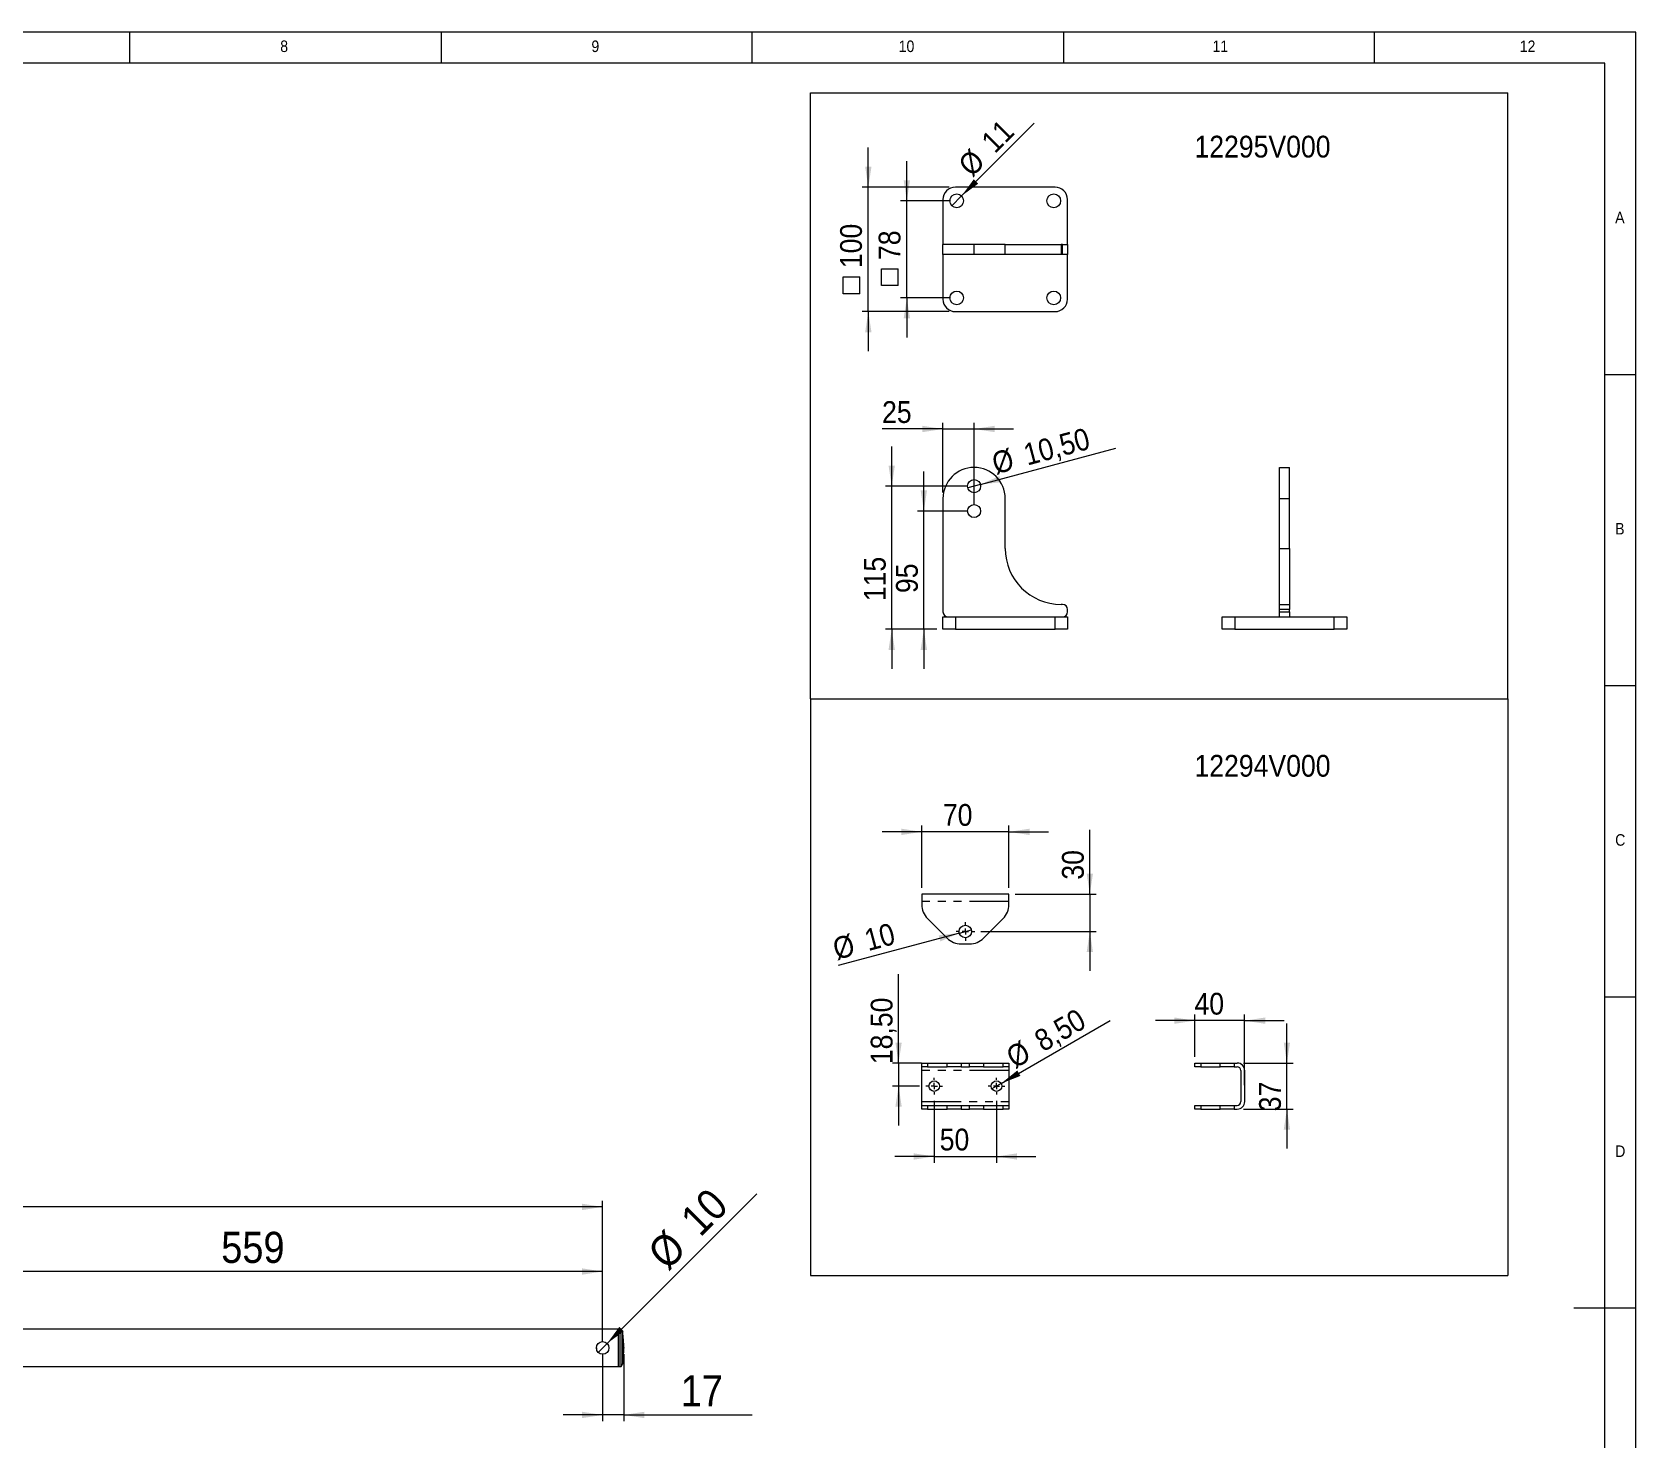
# Model space of a CAD drawing. Header units: millimetres. Extents: x 2 to 603, y 5 to 415.
# Drawn here: x 331.3 to 589, y 189 to 415 of the extents above; entities that cross this region are included whole.
import ezdxf

# ---------------------------------------------------------------- set-up
doc = ezdxf.new("R2010")
doc.units = ezdxf.units.MM
doc.header["$PDSIZE"] = -1
doc.linetypes.add('SLD-Durchgehend', pattern=[0])
doc.linetypes.add('SLD-Phantom', pattern=[12.7, 6.35, -1.27, 1.27, -1.27, 1.27, -1.27])
doc.styles.add('SLDTEXTSTYLE0', font='GOTHIC.TTF', dxfattribs={"width": 0.913})
doc.dimstyles.new('SLDDIMSTYLE0', dxfattribs={"dimtxt": 5, "dimasz": 3.302, "dimexe": 0, "dimexo": 0.0625, "dimgap": 1.25, "dimtad": 1, "dimlfac": 5, "dimrnd": 1e-09, "dimzin": 12, "dimdsep": 46, "dimtxsty": 'SLDTEXTSTYLE0', "dimsah": 1, "dimcen": 0.09, "dimadec": 0, "dimazin": 3, "dimtfac": 1, "dimtmove": 0, "dimatfit": 0, "dimfxl": 0, "dimfrac": 2, "dimtolj": 1, "dimtzin": 12, "dimarcsym": 0})
doc.dimstyles.new('SLDDIMSTYLE1', dxfattribs={"dimtxt": 5, "dimasz": 3.302, "dimexe": 0, "dimexo": 0.0625, "dimgap": 1.25, "dimtad": 1, "dimdec": 0, "dimlfac": 5, "dimrnd": 1e-09, "dimzin": 12, "dimdsep": 46, "dimtxsty": 'SLDTEXTSTYLE0', "dimblk1": 'NONE', "dimsah": 1, "dimcen": 0, "dimadec": 0, "dimazin": 3, "dimtfac": 1, "dimtdec": 0, "dimtmove": 0, "dimatfit": 3, "dimldrblk": 'NONE', "dimfxl": 0, "dimfrac": 2, "dimtolj": 1, "dimtzin": 12, "dimarcsym": 0})
doc.dimstyles.new('SLDDIMSTYLE2', dxfattribs={"dimtxt": 5, "dimasz": 3.302, "dimexe": 0, "dimexo": 0.0625, "dimgap": 1.25, "dimtad": 1, "dimdec": 0, "dimlfac": 5, "dimrnd": 1e-09, "dimzin": 12, "dimdsep": 46, "dimtxsty": 'SLDTEXTSTYLE0', "dimsah": 1, "dimcen": 0.09, "dimadec": 0, "dimazin": 3, "dimtfac": 1, "dimtdec": 0, "dimtofl": 0, "dimtmove": 0, "dimatfit": 3, "dimfxl": 0, "dimfrac": 2, "dimtolj": 1, "dimtzin": 12, "dimarcsym": 0})
doc.dimstyles.new('SLDDIMSTYLE4', dxfattribs={"dimtxt": 3.5, "dimasz": 3.302, "dimexe": 0, "dimexo": 0.0625, "dimgap": 0.875, "dimtad": 1, "dimlfac": 5, "dimrnd": 1e-09, "dimzin": 12, "dimdsep": 46, "dimtxsty": 'SLDTEXTSTYLE0', "dimblk1": 'NONE', "dimsah": 1, "dimcen": 0, "dimadec": 0, "dimazin": 3, "dimtfac": 1, "dimtmove": 0, "dimatfit": 3, "dimldrblk": 'NONE', "dimfxl": 0, "dimfrac": 2, "dimtolj": 1, "dimtzin": 12, "dimarcsym": 0})
doc.dimstyles.new('SLDDIMSTYLE5', dxfattribs={"dimtxt": 3.5, "dimasz": 3.302, "dimexe": 0, "dimexo": 0.0625, "dimgap": 0.875, "dimtad": 1, "dimlfac": 5, "dimrnd": 1e-09, "dimzin": 12, "dimdsep": 46, "dimtxsty": 'SLDTEXTSTYLE0', "dimsah": 1, "dimcen": 0.09, "dimadec": 0, "dimazin": 3, "dimtfac": 1, "dimtmove": 0, "dimatfit": 0, "dimfxl": 0, "dimfrac": 2, "dimtolj": 1, "dimtzin": 12, "dimarcsym": 0})

# ---------------------------------------------------------------- blocks, each defined once
blk = doc.blocks.new('_D_3')
at = {"color": 7, "linetype": 'SLD-Durchgehend', "lineweight": 0}
for p, q in [((422.97, 202.61), (422.97, 191.85)), ((426.37, 202.61), (426.37, 191.85)), ((422.97, 192.85), (416.62, 192.85)), ((426.37, 192.85), (422.97, 192.85)), ((426.37, 192.85), (446.97, 192.85))]:
    blk.add_line(p, q, dxfattribs=at)
for points in [[(422.97, 192.85), (419.67, 193.36), (419.67, 192.34)], [(426.37, 192.85), (429.67, 192.34), (429.67, 193.36)]]:
    blk.add_solid(points, dxfattribs=at)
at = {"color": 7, "linetype": 'SLD-Durchgehend', "lineweight": 0, "insert": (435.52, 199.24, 0.02), "char_height": 5, "attachment_point": 1, "style": 'SLDTEXTSTYLE0'}
blk.add_mtext('17', dxfattribs=at)
blk = doc.blocks.new('_D_4')
at = {"color": 7, "linetype": 'SLD-Durchgehend', "lineweight": 0}
for p, q in [((132.96, 204.61), (132.96, 227.27)), ((422.97, 204.61), (422.97, 227.27)), ((422.97, 226.27), (132.96, 226.27))]:
    blk.add_line(p, q, dxfattribs=at)
for points in [[(132.96, 226.27), (136.26, 225.76), (136.26, 226.78)], [(422.97, 226.27), (419.67, 226.78), (419.67, 225.76)]]:
    blk.add_solid(points, dxfattribs=at)
at = {"color": 7, "linetype": 'SLD-Durchgehend', "lineweight": 0, "insert": (270.66, 232.65, -3.36), "char_height": 5, "attachment_point": 1, "style": 'SLDTEXTSTYLE0'}
blk.add_mtext('1450', dxfattribs=at)
blk = doc.blocks.new('_D_5')
at = {"color": 7, "linetype": 'SLD-Durchgehend', "lineweight": 0}
for q in [(447.74, 228.39), (422.25, 202.9)]:
    blk.add_line((423.68, 204.33), q, dxfattribs=at)
blk.add_solid([(423.68, 204.33), (426.38, 206.3), (425.66, 207.02)], dxfattribs=at)
at = {"color": 7, "linetype": 'SLD-Durchgehend', "lineweight": 0, "char_height": 5, "attachment_point": 1, "rotation": 45, "style": 'SLDTEXTSTYLE0'}
for s, insert in [('10', (435.11, 224.83, -3.36)), ('%%c', (429.83, 219.44, -3.36))]:
    blk.add_mtext(s, dxfattribs=dict(at, insert=insert))
blk = doc.blocks.new('_NONE')
blk = doc.blocks.new('_D_6')
at = {"color": 7, "linetype": 'SLD-Durchgehend', "lineweight": 0}
for p, q in [((311.2, 209.47), (311.2, 216.89)), ((422.97, 204.61), (422.97, 216.89)), ((422.97, 215.89), (311.2, 215.89))]:
    blk.add_line(p, q, dxfattribs=at)
for points in [[(311.2, 215.89), (314.5, 215.38), (314.5, 216.4)], [(422.97, 215.89), (419.67, 216.4), (419.67, 215.38)]]:
    blk.add_solid(points, dxfattribs=at)
at = {"color": 7, "linetype": 'SLD-Durchgehend', "lineweight": 0, "insert": (361.68, 222.27, -3.36), "char_height": 5, "attachment_point": 1, "style": 'SLDTEXTSTYLE0'}
blk.add_mtext('559', dxfattribs=at)
blk = doc.blocks.new('_D_10')
at = {"color": 7, "linetype": 'SLD-Durchgehend', "lineweight": 0}
for q in [(505.45, 348.16), (481.65, 341.79)]:
    blk.add_line((483.67, 342.33), q, dxfattribs=at)
blk.add_solid([(483.67, 342.33), (486.99, 342.69), (486.73, 343.67)], dxfattribs=at)
at = {"color": 7, "linetype": 'SLD-Durchgehend', "lineweight": 0, "char_height": 3.5, "attachment_point": 1, "rotation": 15, "style": 'SLDTEXTSTYLE0'}
for s, insert in [('10,50', (490.3, 348.73, 11.42)), ('%%c', (485.22, 347.32, 11.42))]:
    blk.add_mtext(s, dxfattribs=dict(at, insert=insert))
blk = doc.blocks.new('_D_11')
at = {"color": 7, "linetype": 'SLD-Durchgehend', "lineweight": 0}
for p, q in [((474.58, 338.06), (474.58, 344.41)), ((481.66, 338.06), (473.58, 338.06)), ((474.58, 319.06), (474.58, 338.06)), ((476.66, 319.06), (473.58, 319.06)), ((474.58, 319.06), (474.58, 312.71))]:
    blk.add_line(p, q, dxfattribs=at)
for points in [[(474.58, 338.06), (475.09, 341.36), (474.07, 341.36)], [(474.58, 319.06), (474.07, 315.76), (475.09, 315.76)]]:
    blk.add_solid(points, dxfattribs=at)
at = {"color": 7, "linetype": 'SLD-Durchgehend', "lineweight": 0, "insert": (470.11, 324.88, 11.42), "char_height": 3.5, "attachment_point": 1, "rotation": 90, "style": 'SLDTEXTSTYLE0'}
blk.add_mtext('95', dxfattribs=at)
blk = doc.blocks.new('_D_12')
at = {"color": 7, "linetype": 'SLD-Durchgehend', "lineweight": 0}
for p, q in [((469.42, 342.06), (469.42, 348.41)), ((481.66, 342.06), (468.42, 342.06)), ((469.42, 319.06), (469.42, 342.06)), ((476.66, 319.06), (468.42, 319.06)), ((469.42, 319.06), (469.42, 312.71))]:
    blk.add_line(p, q, dxfattribs=at)
for points in [[(469.42, 342.06), (469.93, 345.36), (468.91, 345.36)], [(469.42, 319.06), (468.91, 315.76), (469.93, 315.76)]]:
    blk.add_solid(points, dxfattribs=at)
at = {"color": 7, "linetype": 'SLD-Durchgehend', "lineweight": 0, "insert": (464.95, 323.58, 11.42), "char_height": 3.5, "attachment_point": 1, "rotation": 90, "style": 'SLDTEXTSTYLE0'}
blk.add_mtext('115', dxfattribs=at)
blk = doc.blocks.new('_D_13')
at = {"color": 7, "linetype": 'SLD-Durchgehend', "lineweight": 0}
for p, q in [((477.66, 351.24), (467.87, 351.24)), ((477.66, 341.06), (477.66, 352.24)), ((477.66, 351.24), (482.66, 351.24)), ((482.66, 339.06), (482.66, 352.24)), ((482.66, 351.24), (489.01, 351.24))]:
    blk.add_line(p, q, dxfattribs=at)
for points in [[(477.66, 351.24), (474.36, 351.75), (474.36, 350.73)], [(482.66, 351.24), (485.96, 350.73), (485.96, 351.75)]]:
    blk.add_solid(points, dxfattribs=at)
at = {"color": 7, "linetype": 'SLD-Durchgehend', "lineweight": 0, "insert": (467.87, 355.71, 11.42), "char_height": 3.5, "attachment_point": 1, "style": 'SLDTEXTSTYLE0'}
blk.add_mtext('25', dxfattribs=at)
blk = doc.blocks.new('SW_SYMBOL_MOD_BOX')
at = {"color": 0, "linetype": 'SLD-Durchgehend', "lineweight": 0}
for p, q in [((200, 200), (200, 800)), ((200, 800), (800, 800)), ((800, 800), (800, 200)), ((200, 200), (800, 200))]:
    blk.add_line(p, q, dxfattribs=at)
blk = doc.blocks.new('_D_14')
at = {"color": 7, "linetype": 'SLD-Durchgehend', "lineweight": 0}
for p, q in [((471.85, 387.89), (471.85, 394.24)), ((478.86, 387.89), (470.85, 387.89)), ((471.85, 372.29), (471.85, 387.89)), ((478.86, 372.29), (470.85, 372.29)), ((471.85, 372.29), (471.85, 365.94))]:
    blk.add_line(p, q, dxfattribs=at)
for points in [[(471.85, 387.89), (472.36, 391.19), (471.34, 391.19)], [(471.85, 372.29), (471.34, 368.99), (472.36, 368.99)]]:
    blk.add_solid(points, dxfattribs=at)
at = {"color": 7, "linetype": 'SLD-Durchgehend', "lineweight": 0, "xscale": 0.004470703125, "yscale": 0.004470703125, "zscale": 0.004470703125, "rotation": 90}
blk.add_blockref('SW_SYMBOL_MOD_BOX', (471.36, 373.38), dxfattribs=at)
at = {"color": 7, "linetype": 'SLD-Durchgehend', "lineweight": 0, "insert": (467.32, 378.38, -14.47), "char_height": 3.5, "attachment_point": 1, "rotation": 90, "style": 'SLDTEXTSTYLE0'}
blk.add_mtext('78', dxfattribs=at)
blk = doc.blocks.new('_D_15')
at = {"color": 7, "linetype": 'SLD-Durchgehend', "lineweight": 0}
for p, q in [((465.66, 390.09), (465.66, 396.44)), ((478.66, 390.09), (464.66, 390.09)), ((465.66, 370.09), (465.66, 390.09)), ((478.66, 370.09), (464.66, 370.09)), ((465.66, 370.09), (465.66, 363.74))]:
    blk.add_line(p, q, dxfattribs=at)
for points in [[(465.66, 390.09), (466.17, 393.39), (465.15, 393.39)], [(465.66, 370.09), (465.15, 366.79), (466.17, 366.79)]]:
    blk.add_solid(points, dxfattribs=at)
at = {"color": 7, "linetype": 'SLD-Durchgehend', "lineweight": 0, "xscale": 0.004470703125, "yscale": 0.004470703125, "zscale": 0.004470703125, "rotation": 90.00000000000001}
blk.add_blockref('SW_SYMBOL_MOD_BOX', (465.17, 372.08), dxfattribs=at)
at = {"color": 7, "linetype": 'SLD-Durchgehend', "lineweight": 0, "insert": (461.13, 377.08, -14.47), "char_height": 3.5, "attachment_point": 1, "rotation": 90, "style": 'SLDTEXTSTYLE0'}
blk.add_mtext('100', dxfattribs=at)
blk = doc.blocks.new('_D_16')
at = {"color": 7, "linetype": 'SLD-Durchgehend', "lineweight": 0}
for q in [(492.32, 400.36), (479.08, 387.11)]:
    blk.add_line((480.64, 388.67), q, dxfattribs=at)
blk.add_solid([(480.64, 388.67), (483.33, 390.65), (482.61, 391.36)], dxfattribs=at)
at = {"color": 7, "linetype": 'SLD-Durchgehend', "lineweight": 0, "char_height": 3.5, "attachment_point": 1, "rotation": 45, "style": 'SLDTEXTSTYLE0'}
for s, insert in [('11', (483.52, 397.83, -14.47)), ('%%c', (479.82, 394.06, -14.47))]:
    blk.add_mtext(s, dxfattribs=dict(at, insert=insert))
blk = doc.blocks.new('_D_17')
at = {"color": 7, "linetype": 'SLD-Durchgehend', "lineweight": 0}
for p, q in [((476.25, 243.33), (476.25, 233.37)), ((486.25, 243.33), (486.25, 233.37)), ((476.25, 234.37), (469.9, 234.37)), ((476.25, 234.37), (486.25, 234.37)), ((486.25, 234.37), (492.6, 234.37))]:
    blk.add_line(p, q, dxfattribs=at)
for points in [[(476.25, 234.37), (472.95, 234.88), (472.95, 233.86)], [(486.25, 234.37), (489.56, 233.86), (489.56, 234.88)]]:
    blk.add_solid(points, dxfattribs=at)
at = {"color": 7, "linetype": 'SLD-Durchgehend', "lineweight": 0, "insert": (477.13, 238.84, -3.98), "char_height": 3.5, "attachment_point": 1, "style": 'SLDTEXTSTYLE0'}
blk.add_mtext('50', dxfattribs=at)
blk = doc.blocks.new('_D_18')
at = {"color": 7, "linetype": 'SLD-Durchgehend', "lineweight": 0}
for p, q in [((470.52, 249.38), (470.52, 263.68)), ((474.19, 249.38), (469.52, 249.38)), ((470.52, 249.38), (470.52, 245.68)), ((473.9, 245.68), (469.52, 245.68)), ((470.52, 245.68), (470.52, 239.33))]:
    blk.add_line(p, q, dxfattribs=at)
for points in [[(470.52, 249.38), (471.03, 252.68), (470.01, 252.68)], [(470.52, 245.68), (470.01, 242.38), (471.03, 242.38)]]:
    blk.add_solid(points, dxfattribs=at)
at = {"color": 7, "linetype": 'SLD-Durchgehend', "lineweight": 0, "insert": (466.05, 249.2, -3.98), "char_height": 3.5, "attachment_point": 1, "rotation": 90, "style": 'SLDTEXTSTYLE0'}
blk.add_mtext('18,50', dxfattribs=at)
blk = doc.blocks.new('_D_19')
at = {"color": 7, "linetype": 'SLD-Durchgehend', "lineweight": 0}
for q in [(504.51, 256.22), (485.52, 245.25)]:
    blk.add_line((486.99, 246.1), q, dxfattribs=at)
blk.add_solid([(486.99, 246.1), (490.1, 247.31), (489.6, 248.19)], dxfattribs=at)
at = {"color": 7, "linetype": 'SLD-Durchgehend', "lineweight": 0, "char_height": 3.5, "attachment_point": 1, "rotation": 30, "style": 'SLDTEXTSTYLE0'}
for s, insert in [('8,50', (491.98, 254.13, -3.98)), ('%%c', (487.44, 251.45, -3.98))]:
    blk.add_mtext(s, dxfattribs=dict(at, insert=insert))
blk = doc.blocks.new('SW_CENTERMARKSYMBOL_0')
at = {"color": 0, "linetype": 'SLD-Durchgehend', "lineweight": 0}
for p, q in [((-1, 0), (-1.35, 0)), ((0, 0), (-0.5, 0)), ((0, 1), (0, 1.35)), ((0, 0), (0, 0.5)), ((0, 0), (0, -0.5)), ((0, 0), (0.5, 0)), ((1, 0), (1.35, 0)), ((0, -1), (0, -1.35))]:
    blk.add_line(p, q, dxfattribs=at)
blk = doc.blocks.new('SW_CENTERMARKSYMBOL_1')
at = {"color": 0, "linetype": 'SLD-Durchgehend', "lineweight": 0}
for p, q in [((-1, 0), (-1.35, 0)), ((0, 0), (-0.5, 0)), ((0, 1), (0, 1.35)), ((0, 0), (0, 0.5)), ((0, 0), (0, -0.5)), ((0, 0), (0.5, 0)), ((1, 0), (1.35, 0)), ((0, -1), (0, -1.35))]:
    blk.add_line(p, q, dxfattribs=at)
blk = doc.blocks.new('_D_20')
at = {"color": 7, "linetype": 'SLD-Durchgehend', "lineweight": 0}
for p, q in [((501.25, 276.52), (501.25, 286.86)), ((489.25, 276.52), (502.25, 276.52)), ((501.25, 276.52), (501.25, 270.52)), ((483.75, 270.52), (502.25, 270.52)), ((501.25, 270.52), (501.25, 264.17))]:
    blk.add_line(p, q, dxfattribs=at)
for points in [[(501.25, 276.52), (501.76, 279.82), (500.75, 279.82)], [(501.25, 270.52), (500.75, 267.22), (501.76, 267.22)]]:
    blk.add_solid(points, dxfattribs=at)
at = {"color": 7, "linetype": 'SLD-Durchgehend', "lineweight": 0, "insert": (496.78, 278.84, -2.48), "char_height": 3.5, "attachment_point": 1, "rotation": 90, "style": 'SLDTEXTSTYLE0'}
blk.add_mtext('30', dxfattribs=at)
blk = doc.blocks.new('_D_21')
at = {"color": 7, "linetype": 'SLD-Durchgehend', "lineweight": 0}
for p, q in [((474.25, 286.52), (467.9, 286.52)), ((474.25, 277.52), (474.25, 287.52)), ((488.25, 286.52), (474.25, 286.52)), ((488.25, 277.52), (488.25, 287.52)), ((488.25, 286.52), (494.6, 286.52))]:
    blk.add_line(p, q, dxfattribs=at)
for points in [[(474.25, 286.52), (470.95, 287.03), (470.95, 286.01)], [(488.25, 286.52), (491.56, 286.01), (491.56, 287.03)]]:
    blk.add_solid(points, dxfattribs=at)
at = {"color": 7, "linetype": 'SLD-Durchgehend', "lineweight": 0, "insert": (477.64, 290.99, -2.48), "char_height": 3.5, "attachment_point": 1, "style": 'SLDTEXTSTYLE0'}
blk.add_mtext('70', dxfattribs=at)
blk = doc.blocks.new('_D_22')
at = {"color": 7, "linetype": 'SLD-Durchgehend', "lineweight": 0}
for q in [(482.22, 270.78), (460.8, 265.04)]:
    blk.add_line((480.29, 270.26), q, dxfattribs=at)
blk.add_solid([(480.29, 270.26), (476.97, 269.9), (477.23, 268.92)], dxfattribs=at)
at = {"color": 7, "linetype": 'SLD-Durchgehend', "lineweight": 0, "char_height": 3.5, "attachment_point": 1, "rotation": 15, "style": 'SLDTEXTSTYLE0'}
for s, insert in [('10', (464.74, 270.73, -2.48)), ('%%c', (459.65, 269.31, -2.48))]:
    blk.add_mtext(s, dxfattribs=dict(at, insert=insert))
blk = doc.blocks.new('SW_CENTERMARKSYMBOL_2')
at = {"color": 0, "linetype": 'SLD-Durchgehend', "lineweight": 0}
for p, q in [((-1, 0), (-1.5, 0)), ((0, 0), (-0.5, 0)), ((0, 1), (0, 1.5)), ((0, 0), (0, 0.5)), ((0, 0), (0, -0.5)), ((0, 0), (0.5, 0)), ((1, 0), (1.5, 0)), ((0, -1), (0, -1.5))]:
    blk.add_line(p, q, dxfattribs=at)
blk = doc.blocks.new('_D_23')
at = {"color": 7, "linetype": 'SLD-Durchgehend', "lineweight": 0}
for p, q in [((532.92, 249.38), (532.92, 255.73)), ((525.93, 249.38), (533.92, 249.38)), ((532.92, 241.98), (532.92, 249.38)), ((525.93, 241.98), (533.92, 241.98)), ((532.92, 241.98), (532.92, 235.63))]:
    blk.add_line(p, q, dxfattribs=at)
for points in [[(532.92, 249.38), (533.43, 252.68), (532.41, 252.68)], [(532.92, 241.98), (532.41, 238.68), (533.43, 238.68)]]:
    blk.add_solid(points, dxfattribs=at)
at = {"color": 7, "linetype": 'SLD-Durchgehend', "lineweight": 0, "insert": (528.45, 241.63, -9.98), "char_height": 3.5, "attachment_point": 1, "rotation": 90, "style": 'SLDTEXTSTYLE0'}
blk.add_mtext('37', dxfattribs=at)
blk = doc.blocks.new('_D_24')
at = {"color": 7, "linetype": 'SLD-Durchgehend', "lineweight": 0}
for p, q in [((518.13, 256.19), (511.78, 256.19)), ((518.13, 250.38), (518.13, 257.19)), ((526.13, 256.19), (518.13, 256.19)), ((526.13, 245.83), (526.13, 257.19)), ((526.13, 256.19), (532.48, 256.19))]:
    blk.add_line(p, q, dxfattribs=at)
for points in [[(518.13, 256.19), (514.83, 256.7), (514.83, 255.68)], [(526.13, 256.19), (529.44, 255.68), (529.44, 256.7)]]:
    blk.add_solid(points, dxfattribs=at)
at = {"color": 7, "linetype": 'SLD-Durchgehend', "lineweight": 0, "insert": (518.07, 260.66, -9.98), "char_height": 3.5, "attachment_point": 1, "style": 'SLDTEXTSTYLE0'}
blk.add_mtext('40', dxfattribs=at)

msp = doc.modelspace()

# ---------------------------------------------------------------- linework, layer by layer
at = {"color": 7, "linetype": 'SLD-Durchgehend', "lineweight": 0}
for p, q in [((589, 415), (5, 415)), ((347, 410), (347, 415)), ((397, 415), (397, 410)), ((447, 410), (447, 415)), ((497, 415), (497, 410)), ((547, 410), (547, 415)), ((589, 5), (589, 415)), ((584.0035, 410), (10, 410)), ((584.0035, 10), (584.0035, 410)), ((456.3443, 307.8979), (456.3443, 405.2634)), ((456.3443, 405.2634), (568.4428, 405.2634)), ((568.4428, 307.8979), (568.4428, 405.2634)), ((584, 360), (589, 360)), ((589, 310), (584, 310)), ((456.3443, 307.8979), (568.4428, 307.8979)), ((456.3443, 307.8979), (568.4428, 307.8979)), ((456.3443, 307.8979), (456.3443, 215.2581)), ((568.4428, 307.8979), (568.4428, 215.2581)), ((584, 260), (589, 260)), ((456.3443, 215.2581), (568.4428, 215.2581)), ((589, 210), (579, 210))]:
    msp.add_line(p, q, dxfattribs=at)
at = {"color": 7, "linetype": 'SLD-Durchgehend', "lineweight": 15}
for p, q in [((495.6598, 390.0924), (479.6598, 390.0924)), ((477.6598, 388.0924), (477.6598, 380.8924)), ((497.6598, 380.8924), (497.6598, 388.0924)), ((477.6598, 379.2924), (477.6598, 380.8924)), ((482.6578, 380.8924), (477.6598, 380.8924)), ((482.6578, 379.2924), (477.6598, 379.2924)), ((477.6598, 379.2924), (477.6598, 372.0924)), ((482.6618, 380.8924), (482.6578, 380.8924)), ((482.6618, 379.2924), (482.6578, 379.2924)), ((487.6598, 380.8924), (482.6618, 380.8924)), ((487.6598, 379.2924), (482.6618, 379.2924)), ((487.6598, 379.2924), (487.6598, 380.8924)), ((487.6598, 380.8924), (496.6598, 380.8924)), ((496.6598, 379.2924), (487.6598, 379.2924)), ((496.8599, 380.8924), (496.6598, 380.8924)), ((496.8599, 379.2924), (496.6598, 379.2924)), ((496.8599, 380.8924), (497.6599, 380.8924)), ((497.6599, 379.2924), (496.8599, 379.2924)), ((497.6598, 372.0924), (497.6598, 379.2924)), ((497.6599, 380.8924), (497.6599, 379.2924)), ((479.6598, 370.0924), (495.6598, 370.0924)), ((482.6618, 345.0576), (482.6578, 345.0576)), ((531.7369, 345.0576), (533.3369, 345.0576)), ((531.7369, 340.0596), (531.7369, 345.0576)), ((533.3369, 340.0596), (533.3369, 345.0576)), ((477.6598, 340.0596), (477.6598, 321.8576)), ((487.6598, 332.0576), (487.6598, 340.0596)), ((531.7369, 332.0576), (531.7369, 340.0596)), ((533.3369, 332.0576), (533.3369, 340.0596)), ((531.7369, 323.0576), (531.7369, 332.0576)), ((533.3369, 332.0576), (533.3369, 323.0576)), ((496.8599, 323.0576), (496.6598, 323.0576)), ((497.6599, 321.8576), (497.6599, 322.2576)), ((531.7369, 323.0576), (533.3369, 323.0576)), ((531.7369, 322.2576), (531.7369, 323.0576)), ((531.7369, 321.8576), (531.7369, 322.2576)), ((533.3369, 323.0576), (533.3369, 322.2576)), ((533.3369, 321.8576), (533.3369, 322.2576)), ((477.6598, 319.0576), (477.6598, 321.0576)), ((477.6598, 321.0576), (479.6598, 321.0576)), ((479.6598, 321.0576), (495.6598, 321.0576)), ((495.6598, 321.0576), (497.6598, 321.0576)), ((497.6598, 321.0576), (497.6598, 319.0576)), ((522.5369, 319.0576), (522.5369, 321.0576)), ((522.5369, 321.0576), (524.5369, 321.0576)), ((524.5369, 321.0576), (540.5369, 321.0576)), ((531.7369, 321.0576), (531.7369, 321.8576)), ((533.3369, 321.8576), (533.3369, 321.0576)), ((540.5369, 321.0576), (542.5369, 321.0576)), ((542.5369, 321.0576), (542.5369, 319.0576)), ((479.6598, 319.0576), (477.6598, 319.0576)), ((479.6598, 319.0576), (495.6598, 319.0576)), ((497.6598, 319.0576), (495.6598, 319.0576)), ((524.5369, 319.0576), (522.5369, 319.0576)), ((524.5369, 319.0576), (540.5369, 319.0576)), ((542.5369, 319.0576), (540.5369, 319.0576)), ((488.2541, 276.5204), (474.2541, 276.5204)), ((474.2541, 276.5204), (474.2541, 275.3204)), ((488.2541, 275.3204), (488.2541, 276.5204)), ((474.2541, 275.3204), (474.2541, 274.8459)), ((488.2541, 274.8459), (488.2541, 275.3204)), ((475.1914, 272.5832), (478.3168, 269.4577)), ((484.1914, 269.4577), (487.3168, 272.5832)), ((480.5796, 268.5204), (481.9286, 268.5204)), ((474.2541, 248.7784), (474.2541, 249.3784)), ((474.2541, 249.3784), (475.1914, 249.3784)), ((475.1914, 248.7784), (474.2541, 248.7784)), ((474.2541, 248.1784), (474.2541, 248.7784)), ((474.2541, 243.1784), (474.2541, 248.1784)), ((475.1914, 249.3784), (478.3168, 249.3784)), ((475.1914, 248.7784), (478.3168, 248.7784)), ((478.3168, 249.3784), (480.5796, 249.3784)), ((480.5796, 248.7784), (478.3168, 248.7784)), ((480.5796, 249.3784), (481.9286, 249.3784)), ((480.5796, 248.7784), (481.9286, 248.7784)), ((481.9286, 249.3784), (484.1914, 249.3784)), ((484.1914, 248.7784), (481.9286, 248.7784)), ((484.1914, 249.3784), (487.3168, 249.3784)), ((484.1914, 248.7784), (487.3168, 248.7784)), ((487.3168, 249.3784), (488.2541, 249.3784)), ((488.2541, 248.7784), (487.3168, 248.7784)), ((488.2541, 249.3784), (488.2541, 248.7784)), ((488.2541, 248.7784), (488.2541, 248.1784)), ((488.2541, 248.1784), (488.2541, 243.1784)), ((518.1331, 248.7784), (518.1331, 249.3784)), ((518.1331, 249.3784), (519.0704, 249.3784)), ((519.0704, 248.7784), (518.1331, 248.7784)), ((519.0704, 249.3784), (522.1959, 249.3784)), ((519.0704, 248.7784), (522.1959, 248.7784)), ((522.1959, 249.3784), (524.4586, 249.3784)), ((524.4586, 248.7784), (522.1959, 248.7784)), ((524.4586, 249.3784), (524.9331, 249.3784)), ((524.4586, 248.7784), (524.9331, 248.7784)), ((525.5331, 248.1784), (525.5331, 243.1784)), ((526.1331, 243.1784), (526.1331, 248.1784)), ((474.2541, 242.5784), (474.2541, 243.1784)), ((474.2541, 241.9784), (474.2541, 242.5784)), ((474.2541, 242.5784), (475.1914, 242.5784)), ((475.1914, 242.5784), (478.3168, 242.5784)), ((478.3168, 242.5784), (480.5796, 242.5784)), ((480.5796, 242.5784), (481.9286, 242.5784)), ((481.9286, 242.5784), (484.1914, 242.5784)), ((484.1914, 242.5784), (487.3168, 242.5784)), ((487.3168, 242.5784), (488.2541, 242.5784)), ((488.2541, 243.1784), (488.2541, 242.5784)), ((488.2541, 242.5784), (488.2541, 241.9784)), ((518.1331, 241.9784), (518.1331, 242.5784)), ((518.1331, 242.5784), (519.0704, 242.5784)), ((519.0704, 242.5784), (522.1959, 242.5784)), ((522.1959, 242.5784), (524.4586, 242.5784)), ((524.4586, 242.5784), (524.9331, 242.5784)), ((475.1914, 241.9784), (474.2541, 241.9784)), ((475.1914, 241.9784), (478.3168, 241.9784)), ((480.5796, 241.9784), (478.3168, 241.9784)), ((480.5796, 241.9784), (481.9286, 241.9784)), ((484.1914, 241.9784), (481.9286, 241.9784)), ((484.1914, 241.9784), (487.3168, 241.9784)), ((488.2541, 241.9784), (487.3168, 241.9784)), ((519.0704, 241.9784), (518.1331, 241.9784)), ((519.0704, 241.9784), (522.1959, 241.9784)), ((524.4586, 241.9784), (522.1959, 241.9784)), ((524.4586, 241.9784), (524.9331, 241.9784)), ((425.5085, 206.6142), (311.1985, 206.6142)), ((425.5085, 200.6142), (425.5085, 206.6142)), ((425.9375, 206.6142), (425.5685, 206.6142)), ((425.5685, 206.6142), (425.5685, 206.5542)), ((425.5685, 206.5542), (425.5685, 200.6742)), ((426.1685, 206.2142), (425.9375, 206.6142)), ((425.9375, 200.6142), (425.9375, 206.6142)), ((426.1685, 206.2142), (426.1685, 201.0142)), ((425.5728, 204.4897), (425.5728, 204.1107)), ((425.5728, 203.1177), (425.5728, 202.7387)), ((425.9375, 200.6142), (426.1685, 201.0142)), ((311.1985, 200.6142), (425.5085, 200.6142)), ((425.5685, 200.6742), (425.5685, 200.6142)), ((425.5685, 200.6142), (425.9375, 200.6142))]:
    msp.add_line(p, q, dxfattribs=at)
at = {"color": 7, "linetype": 'SLD-Phantom', "lineweight": 0}
for p, q in [((482.6578, 379.2924), (482.6578, 380.8924)), ((482.6618, 379.2924), (482.6618, 380.8924)), ((496.6598, 380.8924), (496.6598, 379.2924)), ((496.8599, 379.2924), (496.8599, 380.8924)), ((531.7369, 340.0596), (533.3369, 340.0596)), ((531.7369, 332.0576), (533.3369, 332.0576)), ((533.3369, 322.2576), (531.7369, 322.2576)), ((479.6598, 321.0576), (479.6598, 319.0576)), ((495.6598, 319.0576), (495.6598, 321.0576)), ((524.5369, 321.0576), (524.5369, 319.0576)), ((531.7369, 321.8576), (533.3369, 321.8576)), ((540.5369, 319.0576), (540.5369, 321.0576)), ((488.2541, 275.3204), (474.2541, 275.3204)), ((488.2541, 248.1784), (474.2541, 248.1784)), ((475.1914, 249.3784), (475.1914, 248.7784)), ((478.3168, 248.7784), (478.3168, 249.3784)), ((480.5796, 249.3784), (480.5796, 248.7784)), ((481.9286, 248.7784), (481.9286, 249.3784)), ((484.1914, 249.3784), (484.1914, 248.7784)), ((487.3168, 248.7784), (487.3168, 249.3784)), ((519.0704, 249.3784), (519.0704, 248.7784)), ((522.1959, 248.7784), (522.1959, 249.3784)), ((524.4586, 249.3784), (524.4586, 248.7784)), ((474.2541, 243.1784), (488.2541, 243.1784)), ((475.1914, 242.5784), (475.1914, 241.9784)), ((478.3168, 241.9784), (478.3168, 242.5784)), ((480.5796, 242.5784), (480.5796, 241.9784)), ((481.9286, 241.9784), (481.9286, 242.5784)), ((484.1914, 242.5784), (484.1914, 241.9784)), ((487.3168, 241.9784), (487.3168, 242.5784)), ((519.0704, 242.5784), (519.0704, 241.9784)), ((522.1959, 241.9784), (522.1959, 242.5784)), ((524.4586, 242.5784), (524.4586, 241.9784)), ((425.5685, 204.1107), (425.5728, 204.1107)), ((425.5728, 204.1107), (425.5872, 204.0819)), ((425.5728, 203.1177), (425.5685, 203.1177)), ((425.5872, 203.1465), (425.5728, 203.1177)), ((426.2587, 201.6866), (426.2596, 201.6967))]:
    msp.add_line(p, q, dxfattribs=at)
at = {"color": 7, "linetype": 'SLD-Durchgehend', "lineweight": 15, "flags": 128}
for points in [[(421.9585, 203.6142), (422.01, 203.2956), (422.0486, 203.2214)], [(425.5872, 204.0819), (425.5759, 204.015), (425.5685, 204.0017)], [(426.2609, 205.5183), (426.2607, 205.5198), (426.2587, 205.5426)], [(426.2679, 205.4395), (426.2613, 205.5136), (426.2608, 205.5183)], [(426.3053, 205.02), (426.2944, 205.142), (426.282, 205.2811), (426.2712, 205.4024), (426.2679, 205.4395)], [(426.3335, 204.7031), (426.3328, 204.7114), (426.3276, 204.77), (426.3179, 204.8785), (426.3053, 205.02)], [(425.5685, 203.2249), (425.5816, 203.194), (425.5872, 203.1465)], [(426.2587, 201.6858), (426.2594, 201.694), (426.2597, 201.6967)], [(426.2596, 201.6967), (426.2599, 201.6999), (426.2654, 201.7617), (426.2679, 201.7889)], [(426.2679, 201.7889), (426.2698, 201.8108), (426.2727, 201.8429), (426.2838, 201.9671), (426.2943, 202.085)], [(426.2943, 202.085), (426.308, 202.2386), (426.3203, 202.3769), (426.3292, 202.4763), (426.3333, 202.5228), (426.3335, 202.5253)]]:
    msp.add_lwpolyline(points, dxfattribs=at)
at = {"color": 7, "linetype": 'SLD-Phantom', "lineweight": 0, "flags": 128}
for points in [[(425.5685, 204.0693), (425.569, 204.0717), (425.5728, 204.1107)], [(426.2608, 205.5183), (426.2585, 205.5445), (426.2587, 205.5418)], [(426.3334, 204.7044), (426.3324, 204.7158), (426.327, 204.7755), (426.3228, 204.823), (426.3183, 204.8742), (426.307, 205.001), (426.3053, 205.02)], [(425.5728, 203.1177), (425.569, 203.1567), (425.5685, 203.1591)], [(426.2943, 202.085), (426.2963, 202.1072), (426.3088, 202.2474), (426.3198, 202.3716), (426.3282, 202.4654), (426.3329, 202.5183), (426.3332, 202.5223)]]:
    msp.add_lwpolyline(points, dxfattribs=at)
at = {"color": 7, "linetype": 'SLD-Durchgehend', "lineweight": 15}
for centre, radius in [((479.8598, 387.8924), 1.1), ((495.4598, 387.8924), 1.1), ((479.8598, 372.2924), 1.1), ((495.4598, 372.2924), 1.1), ((482.6598, 342.0576), 1.05), ((482.6598, 338.0576), 1.05), ((481.2541, 270.5204), 1), ((476.2541, 245.6784), 0.85), ((486.2541, 245.6784), 0.85), ((422.9685, 203.6142), 1.01)]:
    msp.add_circle(centre, radius, dxfattribs=at)
for centre, radius, start, end in [((479.6598, 388.0924), 2, 90, 180), ((495.6598, 388.0924), 2, 0, 90), ((479.6598, 372.0924), 2, 180, 270), ((495.6598, 372.0924), 2, 270, 0), ((482.6578, 340.0596), 4.998, 90, 180), ((482.6618, 340.0596), 4.998, 0, 90), ((496.6598, 332.0576), 9, 180, 270), ((496.8599, 322.2576), 0.8, 0, 90), ((478.4598, 321.8576), 0.8, 180, 270), ((496.8599, 321.8576), 0.8, 270, 0), ((477.4541, 274.8459), 3.2, 180, 225), ((485.0541, 274.8459), 3.2, 315, 0), ((480.5796, 271.7204), 3.2, 225, 270), ((481.9286, 271.7204), 3.2, 270, 315), ((524.9331, 248.1784), 1.2, 0, 90), ((524.9331, 248.1784), 0.6, 0, 90), ((524.9331, 243.1784), 0.6, 270, 0), ((524.9331, 243.1784), 1.2, 270, 0), ((409.3685, 203.6142), 17, 6.511251, 8.797411), ((409.3685, 203.6142), 17, 356.316226, 3.676013), ((409.3685, 203.6142), 17, 351.202589, 353.490193)]:
    msp.add_arc(centre, radius, start, end, dxfattribs=at)
for major_axis, start_param, end_param in [((0, 3), 3.14159265, 6.28318531), ((0, 2.2), 4.49815711, 4.92662085)]:
    msp.add_ellipse((425.5685, 203.6142), major_axis=major_axis, ratio=0.00872687, start_param=start_param, end_param=end_param, dxfattribs=at)
at = {"color": 7, "linetype": 'SLD-Phantom', "lineweight": 0}
for centre, start_param, end_param in [((425.5684, 205.1142), 3.81672419, 6.28100367), ((425.5684, 202.1142), 3.14377429, 5.60805377)]:
    msp.add_ellipse(centre, major_axis=(0, 0.8), ratio=0.00872687, start_param=start_param, end_param=end_param, dxfattribs=at)
at = {"color": 7, "linetype": 'SLD-Durchgehend', "lineweight": 0}
msp.add_point((426.3685, 203.6142), dxfattribs=at)

# ---------------------------------------------------------------- block references
for name, p in [('SW_CENTERMARKSYMBOL_2', (481.2541, 270.5204)), ('SW_CENTERMARKSYMBOL_0', (476.2541, 245.6784)), ('SW_CENTERMARKSYMBOL_1', (486.2541, 245.6784))]:
    msp.add_blockref(name, p, dxfattribs=at)

# ---------------------------------------------------------------- texts
at = {"color": 7, "linetype": 'Continuous', "lineweight": 0, "attachment_point": 1, "style": 'SLDTEXTSTYLE0'}
for s, insert, char_height in [('8', (371.1667, 413.6463), 1.8521), ('9', (421.1667, 413.6463), 1.8521), ('10', (470.5417, 413.6463), 1.85208), ('11', (520.966, 413.6463), 1.85208), ('12', (570.3333, 413.6463), 1.85208), ('12295V000', (518.0681, 398.3491), 3.5), ('A', (585.6667, 386.1463), 1.8521), ('B', (585.6667, 336.1463), 1.8521), ('12294V000', (518.0681, 298.8829), 3.5), ('C', (585.6667, 286.1463), 1.8521), ('D', (585.6667, 236.1463), 1.8521)]:
    msp.add_mtext(s, dxfattribs=dict(at, insert=insert, char_height=char_height))

# ---------------------------------------------------------------- dimensions: what is measured, and where the dimension line sits
at = {"color": 7, "linetype": 'SLD-Durchgehend', "lineweight": 0}
for p1, p2, dimstyle, picture, middle in [((479.082, 387.1146), (480.6376, 388.6702), 'SLDDIMSTYLE4', '_D_16', (487.8593, 395.8918)), ((481.6456, 341.7858), (483.674, 342.3294), 'SLDDIMSTYLE4', '_D_10', (496.1688, 345.6774)), ((482.22, 270.7792), (480.2882, 270.2616), 'SLDDIMSTYLE4', '_D_22', (466.9662, 266.692)), ((485.518, 245.2534), (486.9902, 246.1034), 'SLDDIMSTYLE4', '_D_19', (497.3331, 252.0748)), ((422.2543, 202.9), (423.6826, 204.3284), 'SLDDIMSTYLE1', '_D_5', (441.2425, 221.8882))]:
    dim = msp.add_diameter_dim_2p(p1=p1, p2=p2, dimstyle=dimstyle, dxfattribs=at)
    dim.commit()
    dim.dimension.update_dxf_attribs({"geometry": picture, "text_midpoint": middle, "dimtype": 163})
for base, p1, p2, picture, middle in [((465.6585, 390.0924), (479.6598, 370.0924), (479.6598, 390.0924), '_D_15', (465.6585, 379.8836)), ((471.8488, 387.8924), (479.8598, 372.2924), (479.8598, 387.8924), '_D_14', (471.8488, 379.8836))]:
    dim = msp.add_linear_dim(base=base, p1=p1, p2=p2, angle=90, text='{\\fGDT;o}<>', dimstyle='SLDDIMSTYLE5', dxfattribs=at)
    dim.commit()
    dim.dimension.update_dxf_attribs({"geometry": picture, "text_midpoint": middle, "dimtype": 160})
for base, p1, p2, dimstyle, picture, middle in [((482.6598, 351.2382), (477.6598, 340.0596), (482.6598, 338.0576), 'SLDDIMSTYLE5', '_D_13', (471.8827, 351.2382)), ((474.2541, 286.5204), (488.2541, 276.5204), (474.2541, 276.5204), 'SLDDIMSTYLE5', '_D_21', (481.6512, 286.5204)), ((518.1331, 256.19), (526.1331, 244.8284), (518.1331, 249.3784), 'SLDDIMSTYLE5', '_D_24', (522.0743, 256.19)), ((486.2541, 234.3696), (476.2541, 244.3284), (486.2541, 244.3284), 'SLDDIMSTYLE5', '_D_17', (481.1409, 234.3696)), ((132.9585, 226.2676), (422.9685, 203.6142), (132.9585, 203.6142), 'SLDDIMSTYLE2', '_D_4', (280.0812, 226.2676)), ((311.1985, 215.8882), (422.9685, 203.6142), (311.1985, 208.4707), 'SLDDIMSTYLE2', '_D_6', (369.25, 215.8882)), ((422.9685, 192.852), (426.3685, 203.6142), (422.9685, 203.6142), 'SLDDIMSTYLE0', '_D_3', (441.2425, 192.852))]:
    dim = msp.add_linear_dim(base=base, p1=p1, p2=p2, dimstyle=dimstyle, dxfattribs=at)
    dim.commit()
    dim.dimension.update_dxf_attribs({"geometry": picture, "text_midpoint": middle, "dimtype": 160})
for base, p1, p2, picture, middle in [((469.4214, 342.0576), (477.6598, 319.0576), (482.6598, 342.0576), '_D_12', (469.4214, 328.8858)), ((474.5785, 338.0576), (477.6598, 319.0576), (482.6598, 338.0576), '_D_11', (474.5785, 328.8858)), ((501.2541, 270.5204), (488.2541, 276.5204), (482.7541, 270.5204), '_D_20', (501.2541, 282.8502)), ((470.5218, 245.6784), (475.1914, 249.3784), (474.9041, 245.6784), '_D_18', (470.5218, 256.4357)), ((532.9205, 249.3784), (524.9331, 241.9784), (524.9331, 249.3784), '_D_23', (532.9205, 245.6384))]:
    dim = msp.add_linear_dim(base=base, p1=p1, p2=p2, angle=90, dimstyle='SLDDIMSTYLE5', dxfattribs=at)
    dim.commit()
    dim.dimension.update_dxf_attribs({"geometry": picture, "text_midpoint": middle, "dimtype": 160})

doc.saveas('drawing.dxf')
